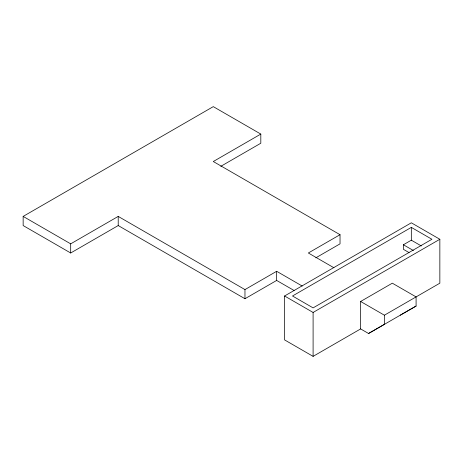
<?xml version="1.0" encoding="UTF-8"?>
<svg xmlns="http://www.w3.org/2000/svg" width="463" height="463" viewBox="0 0 463 463"><rect width="100%" height="100%" fill="white"/><g stroke="black" fill="none" stroke-linecap="round" stroke-linejoin="round"><path stroke-width="0.69" d="M360.631 301.477L384.394 315.199L439.85 283.182L439.85 239.273L411.329 222.807L284.577 295.99L284.577 339.9L313.098 356.365L360.631 328.921L360.631 301.477L392.317 283.182L416.087 296.905L416.087 306.055L400.24 315.199M294.103 290.509L276.654 280.439L244.968 298.733L118.215 225.556L70.683 252.995L23.15 225.556L23.15 216.406L213.281 106.635L260.814 134.079L260.814 143.229L220.782 166.339M23.15 216.406L70.683 243.851L118.215 216.406L244.968 289.589L276.654 271.289L302.2 286.041M260.814 134.079L213.281 161.523L340.033 234.7L340.033 243.851L315.801 257.839M340.033 234.7L308.346 252.995L333.892 267.747M411.329 227.385L292.5 295.99L313.098 307.883L431.927 239.273L411.329 227.385L411.329 240.187L421.318 245.957M409.026 252.578L403.406 249.337L403.406 244.765L411.329 240.187M284.577 295.99L313.098 312.456L439.85 239.273M360.631 328.921L368.554 333.493L416.087 306.055M368.554 333.493L384.394 324.349L384.394 315.199M403.406 244.765L413.395 250.529M313.098 312.456L313.098 356.365M276.654 271.289L276.654 280.439M244.968 289.589L244.968 298.733M118.215 216.406L118.215 225.556M70.683 243.851L70.683 252.995"/></g></svg>
